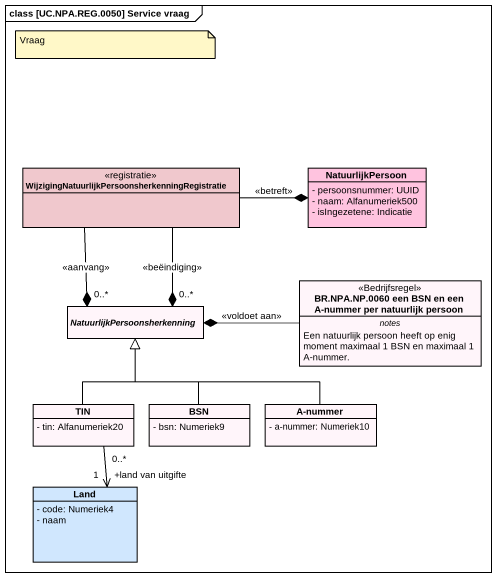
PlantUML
@startuml
mainframe class [UC.NPA.REG.0050] Service vraag
hide circle
hide empty members
skinparam classAttributeIconSize 0
class "WijzigingNatuurlijkPersoonsherkenningRegistratie" as WijzigingNatuurlijkPersoonsh <<registratie>> #F0C8CD
class NatuurlijkPersoon #FFC3DF {
  - persoonsnummer: UUID
  - naam: Alfanumeriek500
  - isIngezetene: Indicatie
}
abstract class NatuurlijkPersoonsherkenning #FFF5FA
class "BR.NPA.NP.0060 een BSN en een A-nummer per natuurlijk persoon" as BR_NPA_NP_0060_een_BSN_en <<Bedrijfsregel>> #FFF5FA {
  -- notes --
  Een natuurlijk persoon heeft op enig moment maximaal 1 BSN en maximaal 1 A-nummer.
}
class TIN #FFF5FA {
  - tin: Alfanumeriek20
}
class BSN #FFF5FA {
  - bsn: Numeriek9
}
class "A-nummer" as A_nummer #FFF5FA {
  - a-nummer: Numeriek10
}
class Land #D0E7FE {
  - code: Numeriek4
  - naam
}
WijzigingNatuurlijkPersoonsh -right-* NatuurlijkPersoon : <<betreft>>
WijzigingNatuurlijkPersoonsh --* "0..*" NatuurlijkPersoonsherkenning : <<beëindiging>>
WijzigingNatuurlijkPersoonsh --* "0..*" NatuurlijkPersoonsherkenning : <<aanvang>>
BR_NPA_NP_0060_een_BSN_en -left-* NatuurlijkPersoonsherkenning : <<voldoet aan>>
TIN -up-|> NatuurlijkPersoonsherkenning
TIN "0..*" --> "+land van uitgifte\n1" Land
BSN -up-|> NatuurlijkPersoonsherkenning
A_nummer -left-|> NatuurlijkPersoonsherkenning
note as N1
  Vraag
end note
@enduml
